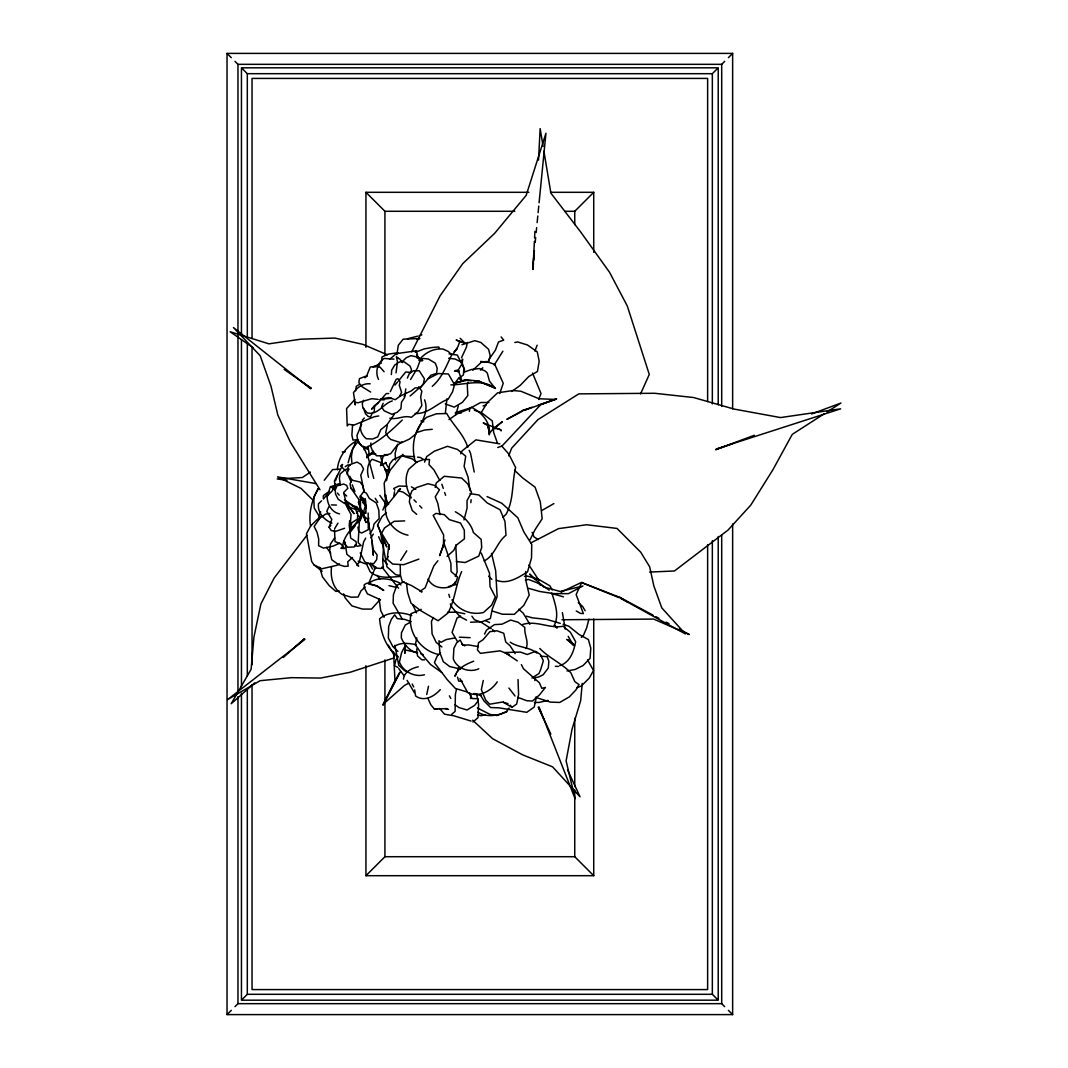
<?xml version="1.0" encoding="UTF-8"?>
<svg xmlns="http://www.w3.org/2000/svg" width="1068" height="1068" viewBox="0 0 1068 1068"><rect width="100%" height="100%" fill="white"/><g stroke="black" fill="none" stroke-linecap="round" stroke-linejoin="round"><path stroke-width="1.5" d="M347.26 474.579L347.968 467.277L350.264 464.473L357.046 462.07L361.064 464.446L363.561 468.972L360.784 475.167L364.161 492.201M417.308 358.327L417.361 354.402L415.812 350.598L416.68 350.811L396.228 353.628L390.047 359.048M443.434 547.403L443.634 534.934L433.181 515.403L435.904 513.401L444.301 514.643L449.348 519.622L460.522 523.053L464.313 530.129L464.433 538.819L456.009 545.401L453.713 550.42L447.078 556.375M445.343 413.343L446.905 398.738M323.244 498.556L323.39 495.539L328.116 492.134M370.863 443.06L370.703 446.17L372.372 450.643L376.43 455.769L383.919 455.836L390.754 453.606L396.201 446.451L401.795 441.818M534.387 241.315L532.945 269.483L533.426 263.249M534.561 238.004L534.894 231.369M538.526 160.107L540.141 128.627L543.091 146.369M388.712 393.558L386.202 393.585L378.579 402.422L374.574 405.586L374.254 411.701L371.384 413.409L367.245 412.969L362.826 407.883L362.292 403.49L363.641 400.273M416.707 648.903L417.495 655.885L421.793 659.77L424.583 659.864M518.02 679.555L518.581 694.654L516.658 704.012L511.999 707.376L503.482 702.357L507.981 703.625M331.574 566.627C330.159 577.054 332.815 588.615 342.281 594.502L351.092 597.186L358.007 597.079L360.984 590.844L365.256 586.946M391.382 374.548L391.649 370.195L394.693 365.123L398.337 362.559L400.954 361.478L404.078 361.772L409.965 366.017L411.46 369.515L410.833 372.452L405.747 371.958L398.431 380.969M396.855 354.669L398.324 345.231L403.183 339.157L419.924 338.529L416.867 339.21M487.983 426.532L488.076 425.131L489.331 434.863C491.093 422.701 481.668 412.114 471.228 407.268L469.64 408.457L469.399 411.394M470.534 698.539L470.708 695.842L469.453 693.145M405.413 645.366L404.865 653.122L405.413 645.366L401.568 652.695L399.432 662.093C403.183 671.665 414.558 677.499 424.463 674.776M348.715 506.94L355.537 509.383L357.7 513.761L357.486 519.021L351.879 522.733L350.01 528.767L351.065 514.536L344.737 502.441L347.007 503.682L353.962 513.548L347.007 503.682M533.653 260.125L534.36 250.766L532.678 267.908M365.603 508.862L365.87 505.685L364.201 500.131M385.882 495.352L384.8 505.418L382.825 510.037M582.234 683.427L580.645 700.768L572.021 729.284L566.107 760.87L575.078 798.73L539.033 706.963M349.69 520.597L349.236 525.216L350.704 538.125L356.044 541.623L356.365 544.426L354.162 546.949L347.567 547.257L344.951 544.159L343.976 540.582M535.188 242.489L535.669 237.523M536.163 232.557L536.643 227.591M537.137 222.625L537.791 216.003M538.112 212.692L538.766 206.071M539.086 202.773L545.935 133.26L526.19 195.351L494.537 233.451L462.711 263.676L440.083 295.836L411.754 351.839M381.543 361.531L382.01 356.952L388.165 354.149L398.124 352.667M400.246 564.825L400.38 575.011L402.356 581.713L411.54 585.558L422.087 591.872L419.978 591.312L425.091 587.881L433.782 566.04L437.853 560.767M470.828 502.681L471.135 499.704M375.656 566.988L375.469 568.643L370.649 563.236M418.856 559.111L403.651 564.705L392.717 564.064L387.177 559.205L388.859 544.72L389.246 549.406M334.524 529.968L335.018 541.569L341.159 544.146L344.63 548.525L340.906 548.298L342.614 546.522C343.883 534.147 354.589 527.138 360.036 516.725M386.496 480.653L389.82 463.872L392.931 459.841L401.154 455.956L414.598 456.663M536.336 697.337L534.227 707.056L526.764 712.316L498.996 707.844L490.639 707.55L484.044 701.009L480.453 695.068M355.644 390.835L356.338 386.269L359.622 384.28M393.745 496.78L394.533 491.841M364.108 449.708L364.535 447.238M396.054 372.879L397.443 361.611L396.402 356.685L398.498 358.461M467.343 342.454L466.422 347.153L461.496 357.807M501.146 430.898L500.171 429.469L496.914 428.588L493.202 428.749L489.598 433.154L487.756 425.558L483.203 422.901L501.306 430.11M483.283 680.49L481.361 689.608L485.633 700.034L489.678 704.199L503.335 701.89M426.733 694.534L428.482 686.243M387.337 425.264L385.722 432.62L388.218 437.012L390.688 439.442L401.261 442.833L409.418 439.095L416.053 433.848C420.605 422.888 429.456 412.408 424.583 399.859M456.423 689.554L455.382 694.32L455.115 711.395L451.884 714.185M350.01 528.767L358.301 522.159M435.237 487.382L436.265 482.976L444.221 476.288L461.67 478.037L467.837 484.044L471.535 492.441L467.05 500.491L467.063 508.128L464.033 519.862M320.614 511.879L318.758 519.462M403.464 679.128C404.118 671.759 411.914 668.194 418.269 666.792M463.859 372.465L464.553 369.661L457.371 355.11L449.041 353.855M352.574 424.77L351.893 435.13L352.947 440.056L356.392 439.789M526.043 648.583C529.207 641.481 523.987 634.766 524.842 627.463L518.1 622.257L510.664 620.054L502.013 624.166L494.417 624.633L486.487 630.12L484.578 634.112M588.895 619.133L586.679 627.864L583.408 635.433L581.312 637.409M397.55 444.195L395.12 453.379L395.534 459.974M554.199 625.594C559.605 614.767 554.986 603.981 552.023 593.341M348.128 462.804L350.651 453.74L355.364 442.94L355.457 444.421M457.411 671.639L458.519 667.7M455.849 414.624L458.292 406.107M368.847 518.02L368.019 520.837L372.064 540.608L373.253 554.986L372.064 540.608M359.115 521.384L360.049 518.234M361.878 421.62C358.661 427.761 361.104 434.542 366.284 438.734L372.558 439.015L377.765 436.879L380.809 429.67L387.19 424.477L394.346 414.197M362.546 515.257L365.523 505.378L366.391 505.845M327.275 496.74L330.359 486.607L335.005 486.394M468.091 382.317L467.277 384.947L467.811 395.587L462.404 402.356L454.234 407.122L445.303 403.984M443.647 545.161L439.682 555.614L444.982 540.021M383.105 456.637L380.488 465.701M344.577 528.313L335.405 531.423L331.187 530.489L329.104 527.285L331.801 519.408L326.781 511.358L328.824 506.793M499.744 393.505L503.242 383.292L494.724 364.335L489.331 362.533L480.693 361.425M387.177 559.205L388.098 556.535M460.161 338.316L464.981 343.122L459.814 341.359L457.932 346.659L452.859 354.549M335.526 480.68L337.715 474.913M508.688 455.862L511.639 448.2L537.938 419.631L578.803 393.878L654.591 393.278L693.639 397.536L734.01 409.057L780.468 417.575L840.649 408.83L716.481 448.907M424.557 462.11L426.706 456.583L434.329 451.203L447.505 446.317L457.504 449.454L465.715 456.21L464.099 466.356L468.024 476.969L470.04 490.653M341.613 466.943L342.601 464.446L340.545 465.995L345.738 470.841M534.854 351.038L537.151 345.218M455.315 576.52L457.171 571.901L455.742 545.027M374.815 568.603L368.447 584.009M538.632 399.499L541.035 393.545L532.545 373.066M460.789 453.86L461.937 451.056L475.887 439.869L499.811 443.847M461.817 360.997L462.618 359.075L462.244 363.44L458.399 369.755L454.461 371.17L459.427 371.317L458.626 371.25M416.814 637.89L415.332 644.725L422.301 654.858L430.551 664.496L441.671 672.439M360.503 515.657L361.438 513.508L359.809 510.197L344.443 499.784M407.349 378.072L409.351 373.56L413.409 370.756L419.257 370.756L424.383 378.726L423.529 383.439L420.632 387.697L415.038 387.924L411.327 390.875L400.166 396.094M640.586 393.865L649.277 374.441L627.303 306.022L609.574 272.34L580.672 231.97L550.888 193.148L543.906 151.202M404.198 396.655L405.827 393.037M461.656 571.647C455.622 584.944 455.021 600.069 447.919 613.112L438.08 620.748L420.685 610.656L411.033 603.22L407.602 592.473L406.507 583.235M383.185 403.25L381.476 406.975L384.173 410.806L391.996 414.317L397.203 412.275L400.927 408.724L401.501 402.142L404.572 397.643L405.773 388.912M390.314 391.676L396.175 379.327L397.923 378.699L400.059 381.77L399.299 385.348L401.581 392.25L399.445 396.642L395.213 399.712L388.952 397.563L380.715 399.058M361.905 516.592L359.355 521.918L358.167 542.664L361.144 545.574L357.42 546.242L354.709 545.254M341.133 468.184L334.444 480.88L335.205 488.904M530.088 539.7L535.135 529.554L542.17 518.794L540.315 501.8L535.055 487.155L522.653 477.93L514.536 470.267M399.258 672.987L383.292 704.092L404.518 685.416L408.737 683.173M433.448 617.504L431.432 621.376L432.086 633.898L436.171 642.375L441.885 646.954M400.527 671.478L382.985 705.174L394.946 680.676L393.545 651.694M318.397 488.61L313.778 497.261L314.206 508.008L320.04 517.62M365.683 538.139L363.587 542.05L359.315 562.222L356.685 565.079L358.688 566.08L352.814 559.071L346.873 554.279L345.017 542.05M377.551 524.922L386.683 546.709L377.551 524.922L382.024 516.632L386.055 512.827M361.611 424.343L356.966 435.397L357.86 442.045L361.905 445.97L366.231 447.479C380.061 440.977 391.288 430.724 402.236 420.044M318.171 488.557C311.896 499.704 308.292 513.628 310.614 526.35M334.671 528.647L337.955 523.133M481.388 412.301L487.368 402.516L497.595 392.85L512.987 390.528L520.837 391.222L539.06 398.751L555.28 399.445L523.507 410.553M349.85 532.705L355.137 525.897M494.177 365.082L502.881 351.225M363.627 514.749L365.349 512.039M400.7 560.38L406.774 550.834M370.943 537.845L373.319 534.12M369.982 533.786L373.092 528.567L374.08 523.894L379.153 518.541L378.833 510.17L376.283 502.948L369.288 498.382L366.391 493.136L364.388 492.121M329.451 491.32L323.604 498.943M410.593 379.487L417.361 368.1L419.924 361.077L422.781 360.61L417.441 357.032L410.926 355.684L406.321 357.673L401.515 362.306M456.223 674.255L454.861 676.258C457.518 668.074 466.302 664.096 473.711 661.172M334.671 537.885L330.453 544.026L329.665 550.701L331.774 559.739L338.569 564.638L344.403 566.387L348.155 566.187L347.754 561.755L352.467 557.536M454.14 384.28L458.025 378.953L463.419 374.921L463.899 368.233L462.03 362.439L455.088 359.022L448.667 358.261M488.73 359.742L495.352 350.277L498.529 341.934L503.722 340.158L501.132 336.927M324.231 480.266L332.629 469.586L339.958 469.186M509.076 708.044L506.392 711.582L497.167 715.52L490.079 714.412L477.343 707.977M306.943 535.228L274.169 577.988L260.912 603.901L253.93 637.129L251.113 669.249L231.209 703.719L254.785 682.799M397.763 657.394L395.894 659.824L394.573 665.751L397.857 667.38M374.574 405.586L371.557 409.178L378.579 402.422M497.261 681.838C491 691.276 478.784 697.925 467.757 692.585L459.961 678.661M394.96 385.067L397.563 381.984M329.104 527.285L330.906 525.229M432.273 386.296C442.112 377.965 446.357 365.71 451.737 354.79L448.213 351.425L443.14 349.102C433.675 347.941 424.997 352.854 419.07 359.916M362.306 420.191L364.348 417.989M356.392 513.054L358.901 510.37L361.438 513.508L360.904 517.526L357.62 515.43M574.744 224.64L574.744 211.29L593.728 192.307L550.501 192.307M712.343 403.918L712.343 73.692L717.376 68.672M234.973 61.357L237.964 64.334L721.701 64.334L724.691 61.357M728.389 57.659L732.635 53.4L227.03 53.4L227.03 1014.6L732.635 1014.6L732.635 523.987M227.03 1014.6L231.275 1010.341M234.973 1006.643L237.964 1003.666L721.701 1003.666L724.691 1006.643M242.289 999.328L247.309 994.321L247.322 689.1M365.937 665.671L365.937 875.693L384.921 856.71L384.921 659.917M480.466 370.089L482.829 367.766M440.483 652.882L437.253 656.032L434.476 662.48L435.063 663.575L447.292 679.715L455.409 688.473L466.89 691.864M502.828 517.393L506.165 514.162C514.042 499.53 511.786 483.096 515.63 467.57L508.769 453.993L501.8 446.104M321.561 500.852L318.491 503.722C317.236 512.627 324.205 520.036 331.961 523.146M372.505 452.218L373.493 451.31L366.684 457.785L369.034 453.046L368.019 446.371M379.874 599.869L371.49 609.094L362.372 609.067L351.866 605.863L345.138 597.853L343.549 593.835M354.843 399.525L346.593 408.55L347.207 425.932L348.635 424.29L353.975 425.077L374.387 416.694L378.739 415.959M440.296 689.621C434.209 696.47 424.116 702.17 415.559 695.962L414.678 689.901M295.128 647.008L304.407 638.757L283.314 657.487M454.074 351.692L457.451 348.702M472.924 722.008L478.023 717.643L478.597 704.253L476.662 693.96M320.213 516.605L310.708 525.843L306.449 533.84L311.669 561.474L313.992 564.905L321.735 568.79L336.714 565.372L339.424 563.824M492.695 429.389L502.334 421.686L495.018 427.547M304.967 639.332L227.618 699.593L260.098 680.69L291.35 677.673L320.654 678.06L350.09 672.293L393.985 657.955M373.373 451.55L366.591 456.797L371.37 454.06L375.803 453.913M410.125 395.988L423.048 384.707L430.885 375.228L436.585 373.386L437.199 368.206L435.357 363.2L428.401 359.022L423.262 358.447L419.003 360.156M364.909 377.752L367.352 375.896M472.804 370.249L481.775 361.852L488.824 361.478L490.185 355.671L488.597 349.329L480.787 342.428L474.873 340.679L461.963 344.737M428.148 378.726L438.361 373.533L448.413 374L454.514 384.667L452.565 391.822L448.2 399.205C436.905 403.223 428.134 414.277 415.185 413.516M511.826 391.462L520.276 385.334L528.847 376.47L537.444 371.49L539.18 361.278L537.284 351.906L527.459 344.977L517.66 341.947L514.816 342.508M484.178 560.94C495.031 555.467 496.66 542.41 506.018 535.282L504.964 521.438L500.064 509.756L487.248 502.961L478.918 494.978L470.04 493.643M345.218 466.743L347.914 464.86L350.438 465.141M448.974 419.604L457.171 413.877L470.027 408.657M310.441 472.096L302.311 477.543L277.199 478.931L286.972 480.32M335.752 484.739L339.117 483.737M824.282 413.757L792.282 434.342L772.898 469.76L750.764 505.137L727.935 530.155L674.455 570.979L649.611 572.074M827.059 411.968L840.97 403.023L811.573 413.97M553.905 503.589L541.583 510.624M358.407 439.989C346.86 445.209 338.129 457.171 337.368 469.813M561.074 591.979L563.076 590.778M455.435 413.623L458.105 412.074L461.256 413.022M559.632 665.724C570.165 662.253 573.756 651.587 575.639 641.708L570.446 632.349L563.143 626.249C549.286 628.905 536.817 620.161 522.746 624.42M460.682 616.009L457.024 618.065L452.071 632.416L457.571 641.694M532.158 407.228L522.973 410.366L506.859 419.377L522.119 411.287M410.085 622.364L405.319 625.02L401.448 632.79L401.314 637.93C404.305 644.898 409.952 651.48 417.655 652.948M381.636 465.141L386.269 462.631M421.219 609.347L410.886 613.793C407.362 632.096 420.592 650.679 438.548 654.47M530.836 542.931L558.497 528.633L586.599 524.748L617.024 528.433L640.707 552.183L649.664 566.801L653.843 585.945L661.786 607.879L685.376 633.925L630.173 603.553M404.024 581.713L396.896 585.264L393.424 594.676L393.104 603.22L402.489 619.453M373.039 367.098L381.436 363.027M531.957 678.006L538.98 673.521L540.555 669.916L543.372 660.705L540.328 654.47L535.562 651.306L527.312 654.497L520.316 652.067L504.777 652.521L517.312 660.852M561.514 591.899L581.793 582.287L576.133 594.582L583.395 613.593L580.378 613.379L576.253 610.949M358.981 441.925L356.605 443.02L352.547 449.227L351.399 456.463L351.839 462.484M339.731 543.131L333.216 546.082L323.511 548.098L318.624 545.668L318.705 538.993L317.062 532.264L314.125 526.457L319.853 518.22L325.486 514.109L329.959 513.454M506.913 711.662C498.022 715.693 486.514 717.736 477.89 712.169M415.278 352.373L424.21 348.889L431.873 347.514L438.788 346.993L439.389 348.475M478.811 668.768C469.72 673.08 456.57 668.661 453.299 658.756L453.9 648.289L456.637 642.869L460.161 640.039L462.885 645.139L468.785 644.938L478.397 646.634M483.083 405.96L486.194 404.785M754.328 435.277L715.64 449.681L732.288 443.807M576.8 687.685L581.406 685.976L589.322 678.006L593.514 670.53L587.534 659.877M463.686 372.291L471.268 369.541L479.238 368.553L485.166 370.996L487.275 373.052L489.478 381.102L494.591 387.604L478.771 381.476L474.219 381.036M538.272 405.132L556.642 398.858L540.675 404.719L501.973 446.077L497.741 447.505M418.963 335.833L421.86 334.871M417.922 432.153L424.53 430.03L432.233 429.309M368.22 563.023L365.563 563.864L358.154 561.141M453.86 383.412L465.888 379.821L478.664 381.036L495.418 388.445C482.482 378.139 465.581 384.854 450.883 384.867M465.888 379.821L455.689 382.865L466.623 380.315L471.175 380.755M455.302 412.622L471.175 407.722L480.653 402.516L488.904 402.516M375.055 366.885L379.193 365.737M392.276 400.927C384.64 403.17 380.115 411.447 372.158 413.236L370.529 417.041L368.233 416.467L365.523 413.837L363.547 408.27M485.366 714.559L481.041 715.747L477.823 714.919M522.973 410.366L527.552 409.137M407.442 338.77L417.521 336.193M548.058 700.368L538.939 702.464L534.374 702.45M525.336 580.124L528.5 579.457L540.341 584.022L549.139 590.15M385.188 470.427L389.927 469.493M566.974 670.944L575.078 669.489L583.075 665.524L590.097 658.315L590.778 648.089L588.348 639.518L579.07 634.485L568.803 626.208L563.13 624.326M339.13 590.858L335.873 591.418L329.224 585.638L322.443 576.84L319.692 567.295M533.346 677.953L538.245 677.152L543.091 674.842L548.298 667.967L548.859 661.332L547.163 656.686L540.568 656.112M455.195 637.863L446.05 639.599L441.071 642.295L438.975 640.813L439.882 652.708L443.327 661.706L449.668 666.525L460.562 669.089M427.921 698.419L430.858 704.813L434.449 709.165L437.479 708.671M379.834 399.565L391.689 398.257M370.195 383.786C363.334 383.145 357.299 387.19 353.481 392.61L355.31 404.906L354.629 402.249L357.994 402.783L371.704 398.698L378.206 399.392M524.481 576.36L527.605 576.173L538.459 579.216L549.927 585.838L552.169 589.95M342.294 451.911L345.284 451.737M376.603 585.998L383.759 590.417L377.738 586.385L368.767 583.395C377.391 576.266 389.887 578.536 399.339 582.754L400.874 584.97M448.493 586.546L455.916 584.583L454.995 582.087M434.449 709.165L446.825 708.591M399.712 576.506C389.526 577.12 378.619 579.123 370.142 571.78L366.498 563.891M404.679 520.89L394.092 521.344L384.52 527.992L381.596 533.172L389.446 546.149M470.547 622.244L481.962 621.736L490.372 618.532L492.241 609.187L497.127 596.611L495.672 570.779L491.52 553.344M393.945 359.168L384.133 358.434C377.311 362.906 374.948 372.118 378.486 379.394M360.45 499.544L363.107 499.504L365.87 505.685L365.937 513.187L361.385 511.492M447.425 612.284L456.864 612.164L464.834 613.766M242.289 68.672L247.309 73.679L712.343 73.692M365.937 347.314L365.937 192.307L528.887 192.307M365.937 192.307L384.921 211.29L514.803 211.29M564.758 211.29L574.744 211.29M384.921 856.71L574.744 856.71L593.728 875.693L365.937 875.693M247.322 994.308L712.343 994.308L717.376 999.328M384.213 454.648L388.084 454.701M331.414 504.897L336.447 505.071M459.333 637.196L470.174 637.676M555.36 666.298L558.39 666.445M389.847 418.229C397.336 420.004 403.984 414.878 411.38 417.348L417.815 411.981L421.847 405.52L420.685 397.042L421.833 391.168L418.736 386.696M382.13 399.779L384.2 399.899M462.431 681.331L458.666 681.09L457.504 677.112M561.955 619.747L653.643 619.08L689.26 634.525L679.128 629.105M405.106 649.905L416.547 652.455M396.068 587.347L388.952 585.651M406.681 486.287L398.898 486.033L393.745 488.436L394.786 490.185M563.49 596.852L551.141 593.394M417.588 457.131L420.592 457.585L423.182 459.36M352.427 505.965L356.926 506.713L358.728 509.436M416.386 644.725C409.244 643.31 400.7 642.028 394.359 646.46L394.88 645.312L398.764 665.311L404.452 670.544L407.335 671.919M316.395 483.684L277.506 476.862L301.043 488.41L313.271 500.411M400.38 575.519L395.707 574.704L386.95 566.814L380.382 531.584M496.46 580.284C507.807 584.69 518.18 577.641 527.512 571.914L531.517 557.963L531.744 544.426L523.881 531.997L517.82 517.753L501.786 503.255L487.035 496.58M445.263 708.645L448.507 709.352M459.106 371.357L455.369 370.529L459.026 372.238L461.803 380.595M377.445 585.958L370.249 584.356L369.648 582.861L366.391 583.342L364.135 584.93L364.348 587.747L367.392 593.848L380.542 599.802M456.37 561.528L465.181 562.529L478.784 556.094L481.708 547.47L481.161 539.38L473.378 532.518C471.015 523.2 463.525 516.285 455.342 511.772M526.324 616.169L532.585 617.865L547.003 619.453L560.286 623.378M528.58 588.334L539.887 591.498L553.651 593.621L568.43 593.661L582.928 585.998L560.193 591.485L543.665 586.959L529.661 574.063L535.108 579.684M473.832 693.466L481.361 695.588M420.885 420.925L423.729 421.78M408.003 535.188C395.173 532.612 384.547 520.73 385.455 507.327L400.5 488.65L398.057 490.746L403.25 492.188L411.3 497.862M411.727 615.568C401.434 611.724 388.365 611.296 379.581 618.786C380.942 633.177 385.895 648.089 398.257 656.686M492.708 611.15L502.307 614.22L514.322 614.34L523.761 605.436L529.221 595.063L526.083 581.473L525.63 571.54M396.629 357.833L399.512 358.768L402.569 362.599M471.081 721.06L453.713 715.76L444.542 714.198L439.602 708.485M464.981 343.122L456.156 340.065L459.814 341.359M474.366 410.192L481.588 412.742L492.295 420.952L493.723 432.687L497.381 442.94M411.087 621.656L404.625 619.373L397.229 618.612L394.666 614.821L391.275 619.453L388.685 626.395L388.325 637.983L392.824 646.54L397.937 651.467M339.531 513.895C331.414 512.226 327.048 503.882 327.102 496.099L332.201 490.933L334.831 485.486L331.093 486.834L334.498 489.811M653.055 615.141L619.747 597.319L582.354 582.848L618.933 597.599M420.605 653.696L423.382 654.777M509.249 654.524L500.038 650.839L480.36 653.349L477.436 649.891L478.571 642.656L483.07 639.705L489.825 631.722L496.807 630.761L503.736 633.257L505.738 641.975L509.97 645.633L515.163 653.576M535.428 697.284L550.461 702.13L559.739 702.437L569.284 696.91L575.812 690.088L579.003 684.588L574.798 681.598L570.846 672.76C561.528 663.268 548.952 657.875 539.767 648.476M387.417 354.816L363.027 344.417L334.885 338.062L300.936 339.183L268.909 343.829L230.154 331.748L253.116 347.754M485.339 620.588L489.518 622.537M362.306 446.624L367.926 449.401M517.82 697.391L526.818 700.728L532.518 701.035L539.447 694.934L545.401 687.485L541.783 688.326L539.367 682.759L523.453 668.728L521.371 664.63M322.162 571.273L314.166 565.025M466.582 620.148L459.974 616.636L452.405 607.839L450.322 603.914M655.952 616.703L658.849 618.252M666.085 622.123L668.982 623.672M411.394 486.874L415.772 489.277M620.455 598.214L628.718 602.752L619.747 597.319M478.664 381.036L480.787 382.251M461.883 644.178L464.754 645.82M538.179 539.527L533.973 536.844L532.104 532.318M491.227 628.692L481.081 622.19L474.486 619.774L471.909 616.236M344.55 503.482L338.249 499.303L335.579 494.15L335.205 490.119L336.914 485.927L343.616 484.031L346.686 485.419L347.834 488.29L343.642 492.522L346.74 505.017M284.181 369.421L311.202 388.258L300.869 381.022M417.281 462.431L412.235 458.893L404.091 456.49L402.89 454.354L390.234 470.094L384.186 483.123L385.094 496.446L388.552 504.47M370.649 392.049L362.239 386.87L359.849 384.146L358.875 382.504L359.409 378.673L366.724 375.829L370.276 367.018L376.296 366.204L380.248 367.352L384.106 371.731M360.13 496.113L363.774 498.743M454.995 704.706L458.933 707.563L467.063 709.98L474.686 705.347L477.77 701.342L477.957 698.672L472.096 698.539L469.533 692.985M384.8 469.092L388.699 471.963M387.27 564.224L382.544 558.898M371.824 564.345L376.991 568.163L381.022 568.47L383.385 567.028C381.516 557.79 384.814 548.298 382.678 538.793M566.627 639.425L574.517 645.286L569.911 640.64M510.25 642.215C518.047 647.662 529.341 646.821 536.83 653.029M310.708 388.819L233.451 327.556L260.218 355.791L270.965 386.069L277.827 415.065L290.483 442.352L319.986 489.731M358.314 501.96L363.294 515.497L368.313 519.862L369.248 524.695L368.14 529.741L361.665 533.012L358.688 531.597L357.927 527.151M416.68 514.349L412.275 510.504L409.324 501.987L410.312 495.111L411.941 490.826L416.547 487.529L427.934 483.724L434.89 485.486L439.455 489.798L435.25 496.86L437.84 503.402L439.936 514.576M344.337 493.95L346.713 496.033M518.781 609.214L523.28 613.286L529.875 624.339M472.67 720.192L492.628 738.722L522.559 754.796L552.583 766.851L580.044 796.768L567.522 769.894M578.282 602.459L582.674 606.571L585.144 610.736M488.597 576.199L491.854 579.377M416.68 354.99L419.951 359.195M227.03 53.4L231.275 57.659M350.798 487.983L358.634 499.183L360.463 510.864L360.49 495.952L363.988 491.2L362.893 485.94L360.143 482.042L352.133 480.213L351.038 481.428L350.077 483.751L350.798 487.983L353.148 490.319M728.389 1010.341L732.635 1014.6M554.919 625.581L557.229 627.891M362.666 502.427L365.87 505.685L363.294 502.334M538.365 583.048L540.541 585.291M539.153 580.752L528.954 565.012M413.983 499.824L416.253 502.187M419.644 505.725L421.9 508.088M554.492 625.407L556.708 627.784M567.856 639.599L573.423 645.499L568.189 636.288M492.575 629.573L494.564 631.709M379.821 495.365L386.069 504.229M451.924 599.869C458.839 610.309 471.215 615.475 483.497 612.498L491.587 605.196L495.352 596.972L490.025 586.652L489.518 573.249L481.227 552.997M358.394 510.063L349.717 503.682L345.351 503.375L344.737 502.441M337.435 493.069L339.197 495.178M330.733 553.197L326.554 547.39M398.498 588.201L382.01 567.095M377.031 575.345L379.874 578.949M356.859 439.602L361.398 445.449M508.902 688.059L515.043 696.016M428.028 579.003C432.233 587.507 442.005 589.349 450.482 586.706L456.009 582.047L457.598 577.134L451.07 571.514L450.883 563.17L443.928 543.158M510.317 705.16L511.999 707.376M398.711 668.541L403.891 675.497M458.946 377.818L460.802 380.328M372.505 548.672L377.111 554.946L376.67 559.632L373.773 563.597L367.112 563.45L364.629 561.528L360.263 552.85M360.223 497.381L365.63 504.79M394.746 656.019L388.258 645.139M407.082 680.343L414.331 692.611M375.215 498.302L377.752 502.307M410.766 496.527C405.773 488.637 404.331 477.756 408.724 469.266L416.947 461.883L423.729 459.52L429.536 459.494L428.989 464.593L433.915 469.88L439.816 480.453M369.475 563.757L372.612 569.07M385.281 462.324L388.926 468.585M349.717 476.221L351.879 480.013M449.388 695.842L450.816 698.472M412.195 684.067L413.703 686.951M363.374 446.464L368.286 457.838L373.76 478.384M384.12 617.264L380.689 610.602L379.087 598.627M412.809 604.915L416.573 612.872M467.771 447.385C463.726 434.169 453.126 425.278 446.784 413.543L436.465 413.783L426.479 417.374C414.05 428.762 410.806 445.903 415.292 461.71M469.146 450.322L470.534 453.259L474.219 472.029M550.834 734.076L538.325 707.203L543.612 718.644M378.659 536.737L381.823 543.719M347.234 506.179L348.729 509.676M351.132 482.042L346.833 472.363L349.102 469.172L347.527 468.839L344.817 469.92L340.038 474.085L339.424 478.491L340.372 484.992M352.253 484.792L354.936 491.56M363.294 515.497L366.03 522.572L361.945 510.077M441.858 484.245L443.273 488.396M444.675 492.562L445.61 495.325M448.827 594.315L449.708 597.386M387.364 476.515L385.348 469.413L381.73 462.871L372.225 459.293C367.152 463.739 366.751 471.175 368.513 477.289M380.502 455.769L382.504 463.912M565.239 629.145L562.382 612.605M365.189 498.609L365.897 503.322M385.361 494.591L386.256 505.511M534.614 677.219L534.814 680.503M335.018 483.764L335.085 487.048M368.14 513.067L368.286 527.605M732.635 53.4L732.635 408.844M721.701 64.334L721.701 406.361M721.701 534.828L721.701 1003.666M718.217 404.732L718.217 67.818L241.448 67.818L241.448 334.684M718.217 536.496L718.217 1000.182L241.448 1000.182L241.448 693.279M712.343 540.675L712.343 994.308M707.63 401.568L707.63 78.418L252.035 78.418L252.035 338.276M707.63 544.827L707.63 989.582L252.035 989.582L252.035 684.748M593.728 192.307L593.728 252.315M593.728 618.999L593.728 875.693M574.744 718.283L574.744 786.662M574.744 790L574.744 856.71M384.921 211.29L384.921 354.723M252.035 346.606L252.035 664.763M247.322 73.692L247.322 337.208M247.322 343.869L247.322 675.764M241.448 339.691L241.448 686.617M237.964 64.334L237.964 691.663M237.964 696.67L237.964 1003.666"/></g></svg>
